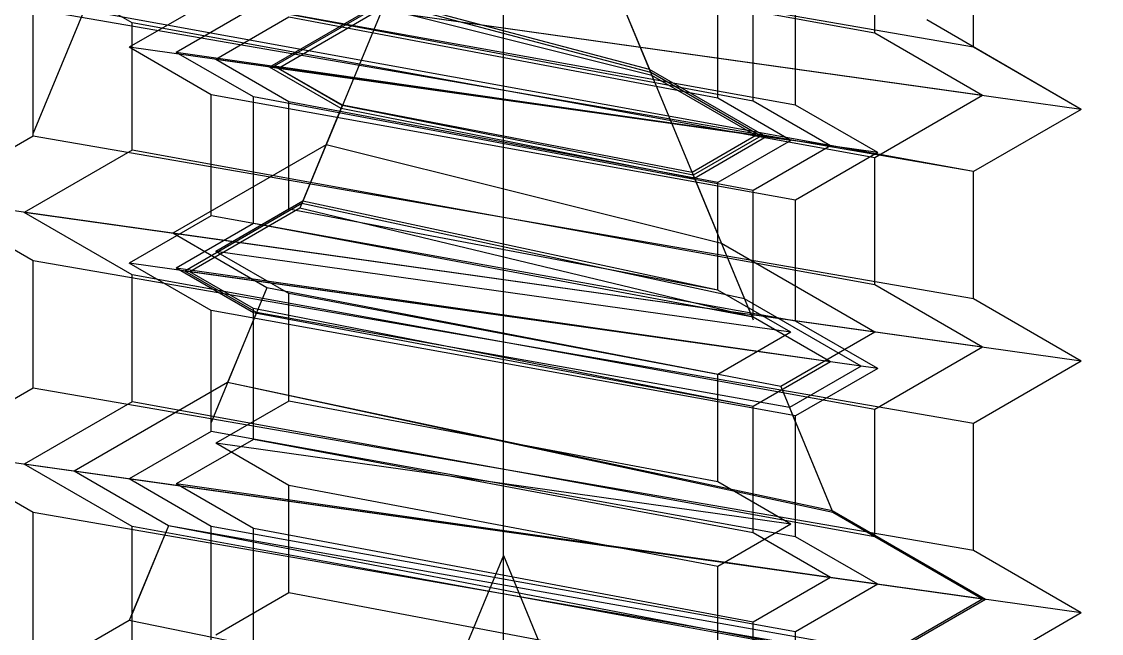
# Model space of a CAD drawing. Extents: x 198753 to 882193, y -399300 to 132460.
# Drawn here: x 346098.16 to 346116.19, y -186936.79 to -186926.58 of the extents above; entities that cross this region are included whole.
import ezdxf

# ---------------------------------------------------------------- set-up
doc = ezdxf.new("R2010")
doc.units = 0
doc.header["$LTSCALE"] = 1000
doc.header["$MEASUREMENT"] = 0
doc.linetypes.add('CENTER', pattern=[50.8, 31.75, -6.35, 6.35, -6.35])
doc.linetypes.add('DASH', pattern=[0.35, 0.25, -0.1])
for name, color, linetype in [('A-SUR_保温', 222, 'Continuous'), ('D_铝板', 181, 'Continuous'), ('PJ', 4, 'Continuous'), ('ZX', 14, 'CENTER')]:
    doc.layers.add(name, color=color, linetype=linetype)

# ---------------------------------------------------------------- blocks, each defined once
blk = doc.blocks.new('盘头ST4.8×25')
at = {"layer": 'PJ'}
for q in [(22.6418, 0.9768), (23.1317, -0.7739)]:
    blk.add_line((25, 0), q, dxfattribs=at)
at = {"layer": 'ZX', "ltscale": 0.25}
blk.add_line((-4.9137, 0), (25.4371, 0), dxfattribs=at)
blk = doc.blocks.new('盘头ST4.8×32')
at = {"layer": 'PJ'}
for p, q in [((25.2627, 2.4), (24.9105, 1.79)), ((25.2627, 2.4), (25.9373, -2.4)), ((25.2627, 2.4), (25.6149, 1.79)), ((26.8627, 2.4), (26.5105, 1.79)), ((26.8627, 2.4), (27.5373, -2.4)), ((26.8627, 2.4), (27.2149, 1.79)), ((28.5037, 2.1085), (28.196, 1.5757)), ((28.5037, 2.1085), (29.0637, -1.8765)), ((28.5037, 2.1085), (29.0047, 1.2407)), ((24.0149, 1.79), (24.6895, -1.79)), ((24.0149, 1.79), (24.9105, 1.79)), ((24.9105, 1.79), (25.5851, -1.79)), ((25.6149, 1.79), (26.2895, -1.79)), ((25.6149, 1.79), (26.5105, 1.79)), ((26.5105, 1.79), (27.1851, -1.79)), ((27.2149, 1.79), (27.9558, -1.6752)), ((27.2149, 1.79), (27.6786, 1.79)), ((28.196, 1.5757), (27.6786, 1.79)), ((28.196, 1.5757), (28.7561, -1.3437)), ((29.0047, 1.2407), (29.5647, -1.0087)), ((29.8949, 0.8719), (29.0047, 1.2407)), ((29.5647, -1.0087), (29.0637, -1.8765)), ((28.7561, -1.3437), (27.9558, -1.6752)), ((28.7561, -1.3437), (29.0637, -1.8765)), ((27.9558, -1.6752), (27.5373, -2.4)), ((24.6895, -1.79), (24.3373, -2.4)), ((24.6895, -1.79), (25.5851, -1.79)), ((25.5851, -1.79), (25.9373, -2.4)), ((26.2895, -1.79), (25.9373, -2.4)), ((26.2895, -1.79), (27.1851, -1.79)), ((27.1851, -1.79), (27.5373, -2.4))]:
    blk.add_line(p, q, dxfattribs=at)
at = {"layer": 'ZX', "ltscale": 0.25}
blk.add_line((-4.9137, 0), (32.4371, 0), dxfattribs=at)
blk = doc.blocks.new('盘头ST4.8×38')
at = {"layer": 'PJ'}
for p, q in [((25.2627, 2.4), (24.9105, 1.79)), ((25.2627, 2.4), (25.9373, -2.4)), ((25.2627, 2.4), (25.6149, 1.79)), ((26.8627, 2.4), (26.5105, 1.79)), ((26.8627, 2.4), (27.5373, -2.4)), ((26.8627, 2.4), (27.2149, 1.79)), ((28.4627, 2.4), (28.1105, 1.79)), ((28.4627, 2.4), (29.1373, -2.4)), ((28.4627, 2.4), (28.8149, 1.79)), ((24.0149, 1.79), (24.6895, -1.79)), ((24.0149, 1.79), (24.9105, 1.79)), ((24.9105, 1.79), (25.5851, -1.79)), ((25.6149, 1.79), (26.2895, -1.79)), ((25.6149, 1.79), (26.5105, 1.79)), ((26.5105, 1.79), (27.1851, -1.79)), ((27.2149, 1.79), (27.8895, -1.79)), ((27.2149, 1.79), (28.1105, 1.79)), ((28.1105, 1.79), (28.7851, -1.79)), ((28.8149, 1.79), (29.4895, -1.79)), ((28.8149, 1.79), (29.7105, 1.79)), ((24.6895, -1.79), (24.3373, -2.4)), ((24.6895, -1.79), (25.5851, -1.79)), ((25.5851, -1.79), (25.9373, -2.4)), ((26.2895, -1.79), (25.9373, -2.4)), ((26.2895, -1.79), (27.1851, -1.79)), ((27.1851, -1.79), (27.5373, -2.4)), ((27.8895, -1.79), (27.5373, -2.4)), ((27.8895, -1.79), (28.7851, -1.79)), ((28.7851, -1.79), (29.1373, -2.4)), ((29.4895, -1.79), (29.1373, -2.4))]:
    blk.add_line(p, q, dxfattribs=at)
at = {"layer": 'ZX', "ltscale": 0.25}
blk.add_line((-4.9137, 0), (38.4371, 0), dxfattribs=at)
blk = doc.blocks.new('盘头ST5.5×25')
at = {"layer": 'PJ'}
for q in [(21.8154, 1.3191), (22.4095, -1.073)]:
    blk.add_line((25, 0), q, dxfattribs=at)
at = {"layer": 'ZX', "ltscale": 0.25}
blk.add_line((-5.7009, 0), (26.0046, 0), dxfattribs=at)
blk = doc.blocks.new('盘头ST5.5×32')
at = {"layer": 'PJ'}
for p, q in [((24.8163, 2.73), (24.4439, 2.085)), ((24.8163, 2.73), (25.5973, -2.73)), ((24.8163, 2.73), (25.1887, 2.085)), ((26.6163, 2.73), (26.2439, 2.085)), ((26.6163, 2.73), (27.3678, -2.6169)), ((26.6163, 2.73), (26.9887, 2.085)), ((23.3887, 2.085), (24.4439, 2.085)), ((24.4439, 2.085), (25.2249, -2.085)), ((25.1887, 2.085), (25.9697, -2.085)), ((25.1887, 2.085), (26.2439, 2.085)), ((26.2439, 2.085), (27.0607, -2.085)), ((28.1727, 1.5853), (26.9664, 2.085)), ((26.9887, 2.085), (27.8975, -1.6993)), ((28.498, 2.1487), (28.1727, 1.5853)), ((28.498, 2.1487), (29.0824, -1.9123)), ((28.498, 2.1487), (29.0278, 1.2311)), ((28.1727, 1.5853), (28.7545, -1.3443)), ((29.0278, 1.2311), (29.6164, -0.9873)), ((32, 0), (29.0278, 1.2311)), ((29.6164, -0.9873), (29.0824, -1.9123)), ((28.7545, -1.3443), (27.8975, -1.6993)), ((28.7545, -1.3443), (29.0824, -1.9123)), ((27.8975, -1.6993), (27.3678, -2.6169)), ((24.1697, -2.085), (25.2249, -2.085)), ((25.2249, -2.085), (25.5973, -2.73)), ((25.9697, -2.085), (25.5973, -2.73)), ((25.9697, -2.085), (27.0607, -2.085)), ((27.0607, -2.085), (27.3678, -2.6169))]:
    blk.add_line(p, q, dxfattribs=at)
at = {"layer": 'ZX', "ltscale": 0.25}
blk.add_line((-5.7009, 0), (33.0046, 0), dxfattribs=at)
blk = doc.blocks.new('盘头ST5.5×38')
at = {"layer": 'PJ'}
for p, q in [((24.8163, 2.73), (24.4439, 2.085)), ((24.8163, 2.73), (25.5973, -2.73)), ((24.8163, 2.73), (25.1887, 2.085)), ((26.6163, 2.73), (26.2439, 2.085)), ((26.6163, 2.73), (27.3973, -2.73)), ((26.6163, 2.73), (26.9887, 2.085)), ((28.4163, 2.73), (28.0439, 2.085)), ((28.4163, 2.73), (29.1973, -2.73)), ((28.4163, 2.73), (28.7887, 2.085)), ((23.3887, 2.085), (24.4439, 2.085)), ((24.4439, 2.085), (25.2249, -2.085)), ((25.1887, 2.085), (25.9697, -2.085)), ((25.1887, 2.085), (26.2439, 2.085)), ((26.2439, 2.085), (27.0249, -2.085)), ((26.9887, 2.085), (27.7697, -2.085)), ((26.9887, 2.085), (28.0439, 2.085)), ((28.0439, 2.085), (28.8249, -2.085)), ((28.7887, 2.085), (29.5697, -2.085)), ((28.7887, 2.085), (29.8439, 2.085)), ((24.1697, -2.085), (25.2249, -2.085)), ((25.2249, -2.085), (25.5973, -2.73)), ((25.9697, -2.085), (25.5973, -2.73)), ((25.9697, -2.085), (27.0249, -2.085)), ((27.0249, -2.085), (27.3973, -2.73)), ((27.7697, -2.085), (27.3973, -2.73)), ((27.7697, -2.085), (28.8249, -2.085)), ((28.8249, -2.085), (29.1973, -2.73)), ((29.5697, -2.085), (29.1973, -2.73))]:
    blk.add_line(p, q, dxfattribs=at)
at = {"layer": 'ZX', "ltscale": 0.25}
blk.add_line((-5.7009, 0), (39.0046, 0), dxfattribs=at)
blk = doc.blocks.new('盘头ST6.3×25')
at = {"layer": 'PJ'}
for q in [(21.8418, 1.3082), (22.4481, -1.057)]:
    blk.add_line((25, 0), q, dxfattribs=at)
at = {"layer": 'ZX', "ltscale": 0.25}
blk.add_line((-4.6, 0), (26.3529, 0), dxfattribs=at)
blk = doc.blocks.new('盘头ST6.3×32')
at = {"layer": 'PJ'}
for p, q in [((24.7608, 3.125), (24.3653, 2.44)), ((24.7608, 3.125), (25.6392, -3.125)), ((24.7608, 3.125), (25.1563, 2.44)), ((26.5803, 2.9864), (26.2348, 2.388)), ((26.5803, 2.9864), (27.3735, -2.6578)), ((26.5803, 2.9864), (27.1429, 2.0119)), ((23.3563, 2.44), (24.3653, 2.44)), ((24.3653, 2.44), (25.2437, -2.44)), ((25.1563, 2.44), (26.0347, -2.44)), ((25.1563, 2.44), (26.1093, 2.44)), ((26.2348, 2.388), (26.1093, 2.44)), ((26.2348, 2.388), (27.0281, -2.0594)), ((28.4916, 2.1947), (28.1461, 1.5963)), ((28.4916, 2.1947), (29.0745, -1.9532)), ((28.4916, 2.1947), (29.0542, 1.2202)), ((27.1429, 2.0119), (27.9361, -1.6833)), ((28.1461, 1.5963), (27.1429, 2.0119)), ((28.1461, 1.5963), (28.7291, -1.3549)), ((32, 0), (29.0542, 1.2202)), ((29.0542, 1.2202), (29.6371, -0.9787)), ((29.6371, -0.9787), (29.0745, -1.9532)), ((28.7291, -1.3549), (27.9361, -1.6833)), ((28.7291, -1.3549), (29.0745, -1.9532)), ((27.9361, -1.6833), (27.3735, -2.6578)), ((27.0281, -2.0594), (26.1093, -2.44)), ((27.0281, -2.0594), (27.3735, -2.6578)), ((24.2347, -2.44), (25.2437, -2.44)), ((25.2437, -2.44), (25.6392, -3.125)), ((26.0347, -2.44), (25.6392, -3.125)), ((26.0347, -2.44), (26.1093, -2.44))]:
    blk.add_line(p, q, dxfattribs=at)
at = {"layer": 'ZX', "ltscale": 0.25}
blk.add_line((-4.6, 0), (33.3529, 0), dxfattribs=at)
blk = doc.blocks.new('盘头ST6.3×38')
at = {"layer": 'PJ'}
for p, q in [((24.7608, 3.125), (24.3653, 2.44)), ((24.7608, 3.125), (25.6392, -3.125)), ((24.7608, 3.125), (25.1563, 2.44)), ((26.5608, 3.125), (26.1653, 2.44)), ((26.5608, 3.125), (27.4392, -3.125)), ((26.5608, 3.125), (26.9563, 2.44)), ((28.3608, 3.125), (27.9653, 2.44)), ((28.3608, 3.125), (28.7563, 2.44)), ((28.3608, 3.125), (29.2392, -3.125)), ((23.3563, 2.44), (24.3653, 2.44)), ((24.3653, 2.44), (25.2437, -2.44)), ((25.1563, 2.44), (26.0347, -2.44)), ((25.1563, 2.44), (26.1653, 2.44)), ((26.1653, 2.44), (27.0437, -2.44)), ((26.9563, 2.44), (27.8347, -2.44)), ((26.9563, 2.44), (27.9653, 2.44)), ((27.9653, 2.44), (28.8437, -2.44)), ((28.7563, 2.44), (29.6347, -2.44)), ((28.7563, 2.44), (29.7653, 2.44)), ((24.2347, -2.44), (25.2437, -2.44)), ((25.2437, -2.44), (25.6392, -3.125)), ((26.0347, -2.44), (25.6392, -3.125)), ((26.0347, -2.44), (27.0437, -2.44)), ((27.0437, -2.44), (27.4392, -3.125)), ((27.8347, -2.44), (27.4392, -3.125)), ((27.8347, -2.44), (28.8437, -2.44)), ((28.8437, -2.44), (29.2392, -3.125)), ((29.6347, -2.44), (29.2392, -3.125))]:
    blk.add_line(p, q, dxfattribs=at)
at = {"layer": 'ZX', "ltscale": 0.25}
blk.add_line((-4.6, 0), (39.3529, 0), dxfattribs=at)
blk = doc.blocks.new('盘头ST8×25')
at = {"layer": 'PJ'}
for q in [(21.3466, 1.5133), (22.0886, -1.2059)]:
    blk.add_line((25, 0), q, dxfattribs=at)
at = {"layer": 'ZX', "ltscale": 0.25}
blk.add_line((-6, 0), (26.7959, 0), dxfattribs=at)
blk = doc.blocks.new('盘头ST8×32')
at = {"layer": 'PJ'}
for p, q in [((24.6378, 4), (24.1182, 3.1)), ((24.6378, 4), (25.7035, -3.5823)), ((24.6378, 4), (25.3591, 2.7508)), ((24.1182, 3.1), (25.2496, -2.7961)), ((26.8641, 3.1015), (26.4102, 2.3154)), ((26.8641, 3.1015), (27.6879, -2.7603)), ((26.8641, 3.1015), (27.6033, 1.8212)), ((25.3591, 2.7508), (26.4427, -2.3019)), ((26.4102, 2.3154), (25.3591, 2.7508)), ((26.4102, 2.3154), (27.234, -1.9741)), ((32, 0), (27.6033, 1.8212)), ((27.6033, 1.8212), (28.4271, -1.4799)), ((32, 0), (28.4271, -1.4799)), ((28.4271, -1.4799), (27.6879, -2.7603)), ((27.234, -1.9741), (26.4427, -2.3019)), ((27.234, -1.9741), (27.6879, -2.7603)), ((26.4427, -2.3019), (25.7035, -3.5823)), ((25.2496, -2.7961), (24.5159, -3.1)), ((25.2496, -2.7961), (25.7035, -3.5823)), ((24.1818, -3.1), (24.5159, -3.1))]:
    blk.add_line(p, q, dxfattribs=at)
at = {"layer": 'ZX', "ltscale": 0.25}
blk.add_line((-6, 0), (33.7959, 0), dxfattribs=at)
blk = doc.blocks.new('盘头ST8×38')
at = {"layer": 'PJ'}
for p, q in [((24.6378, 4), (24.1182, 3.1)), ((24.6378, 4), (25.7622, -4)), ((24.6378, 4), (25.1575, 3.1)), ((26.7378, 4), (26.2182, 3.1)), ((26.7378, 4), (27.2575, 3.1)), ((26.7378, 4), (27.8622, -4)), ((28.8378, 4), (28.3182, 3.1)), ((28.8378, 4), (29.9622, -4)), ((28.8378, 4), (29.3575, 3.1)), ((24.1182, 3.1), (25.2425, -3.1)), ((25.1575, 3.1), (26.2818, -3.1)), ((25.1575, 3.1), (26.2182, 3.1)), ((26.2182, 3.1), (27.3425, -3.1)), ((27.2575, 3.1), (28.3818, -3.1)), ((27.2575, 3.1), (28.3182, 3.1)), ((28.3182, 3.1), (29.4425, -3.1)), ((29.3575, 3.1), (30.4818, -3.1)), ((29.3575, 3.1), (30.4949, 3.1)), ((24.1818, -3.1), (25.2425, -3.1)), ((25.2425, -3.1), (25.7622, -4)), ((26.2818, -3.1), (25.7622, -4)), ((26.2818, -3.1), (27.3425, -3.1)), ((27.3425, -3.1), (27.8622, -4)), ((28.3818, -3.1), (27.8622, -4)), ((28.3818, -3.1), (29.4425, -3.1)), ((29.4425, -3.1), (29.9622, -4))]:
    blk.add_line(p, q, dxfattribs=at)
at = {"layer": 'ZX', "ltscale": 0.25}
blk.add_line((-6, 0), (39.7959, 0), dxfattribs=at)
blk = doc.blocks.new('盘头ST8×45')
at = {"layer": 'PJ'}
for p, q in [((24.6378, 4), (24.1182, 3.1)), ((24.6378, 4), (25.7622, -4)), ((24.6378, 4), (25.1575, 3.1)), ((26.7378, 4), (26.2182, 3.1)), ((26.7378, 4), (27.8622, -4)), ((26.7378, 4), (27.2575, 3.1)), ((28.8378, 4), (28.3182, 3.1)), ((28.8378, 4), (29.9622, -4)), ((28.8378, 4), (29.3575, 3.1)), ((24.1182, 3.1), (25.2425, -3.1)), ((25.1575, 3.1), (26.2818, -3.1)), ((25.1575, 3.1), (26.2182, 3.1)), ((26.2182, 3.1), (27.3425, -3.1)), ((27.2575, 3.1), (28.3818, -3.1)), ((27.2575, 3.1), (28.3182, 3.1)), ((28.3182, 3.1), (29.4425, -3.1)), ((29.3575, 3.1), (30.4818, -3.1)), ((29.3575, 3.1), (30.4182, 3.1)), ((24.1818, -3.1), (25.2425, -3.1)), ((25.2425, -3.1), (25.7622, -4)), ((26.2818, -3.1), (25.7622, -4)), ((26.2818, -3.1), (27.3425, -3.1)), ((27.3425, -3.1), (27.8622, -4)), ((28.3818, -3.1), (27.8622, -4)), ((28.3818, -3.1), (29.4425, -3.1)), ((29.4425, -3.1), (29.9622, -4))]:
    blk.add_line(p, q, dxfattribs=at)
at = {"layer": 'ZX', "ltscale": 0.25}
blk.add_line((-6, 0), (46.7959, 0), dxfattribs=at)
blk = doc.blocks.new('盘头ST8×50')
at = {"layer": 'PJ'}
for p, q in [((24.6378, 4), (24.1182, 3.1)), ((24.6378, 4), (25.7622, -4)), ((24.6378, 4), (25.1575, 3.1)), ((26.7378, 4), (26.2182, 3.1)), ((26.7378, 4), (27.2575, 3.1)), ((26.7378, 4), (27.8622, -4)), ((28.8378, 4), (28.3182, 3.1)), ((28.8378, 4), (29.9622, -4)), ((28.8378, 4), (29.3575, 3.1)), ((24.1182, 3.1), (25.2425, -3.1)), ((25.1575, 3.1), (26.2818, -3.1)), ((25.1575, 3.1), (26.2182, 3.1)), ((26.2182, 3.1), (27.3425, -3.1)), ((27.2575, 3.1), (28.3818, -3.1)), ((27.2575, 3.1), (28.3182, 3.1)), ((28.3182, 3.1), (29.4425, -3.1)), ((29.3575, 3.1), (30.4818, -3.1)), ((29.3575, 3.1), (30.4182, 3.1)), ((24.1818, -3.1), (25.2425, -3.1)), ((25.2425, -3.1), (25.7622, -4)), ((26.2818, -3.1), (25.7622, -4)), ((26.2818, -3.1), (27.3425, -3.1)), ((27.3425, -3.1), (27.8622, -4)), ((28.3818, -3.1), (27.8622, -4)), ((28.3818, -3.1), (29.4425, -3.1)), ((29.4425, -3.1), (29.9622, -4))]:
    blk.add_line(p, q, dxfattribs=at)
at = {"layer": 'ZX', "ltscale": 0.25}
blk.add_line((-6, 0), (51.7959, 0), dxfattribs=at)
blk = doc.blocks.new('盘头ST9.5×22')
at = {"layer": 'ZX', "ltscale": 0.25}
blk.add_line((-7.5, 0), (24.6327, 0), dxfattribs=at)
blk = doc.blocks.new('盘头ST9.5×25')
at = {"layer": 'PJ'}
for q in [(21.3466, 1.5133), (22.0886, -1.2059)]:
    blk.add_line((25, 0), q, dxfattribs=at)
at = {"layer": 'ZX', "ltscale": 0.25}
blk.add_line((-7.5, 0), (26.4921, 0), dxfattribs=at)
blk = doc.blocks.new('盘头ST9.5×32')
at = {"layer": 'PJ'}
for p, q in [((24.6343, 4.0251), (24.1804, 3.239)), ((24.6343, 4.0251), (25.7035, -3.5823)), ((24.6343, 4.0251), (25.3735, 2.7448)), ((23.0727, 3.6978), (24.4582, -3.1239)), ((24.1804, 3.239), (25.2496, -2.7961)), ((26.8641, 3.1015), (26.4102, 2.3154)), ((26.8641, 3.1015), (27.6879, -2.7603)), ((26.8641, 3.1015), (27.6033, 1.8212)), ((25.3735, 2.7448), (26.4427, -2.3019)), ((26.4102, 2.3154), (25.3735, 2.7448)), ((26.4102, 2.3154), (27.234, -1.9741)), ((32, 0), (27.6033, 1.8212)), ((27.6033, 1.8212), (28.4271, -1.4799)), ((32, 0), (28.4271, -1.4799)), ((28.4271, -1.4799), (27.6879, -2.7603)), ((27.234, -1.9741), (26.4427, -2.3019)), ((27.234, -1.9741), (27.6879, -2.7603)), ((26.4427, -2.3019), (25.7035, -3.5823)), ((25.2496, -2.7961), (24.4582, -3.1239)), ((25.2496, -2.7961), (25.7035, -3.5823)), ((24.4582, -3.1239), (23.719, -4.4043))]:
    blk.add_line(p, q, dxfattribs=at)
at = {"layer": 'ZX', "ltscale": 0.25}
blk.add_line((-7.5, 0), (33.4921, 0), dxfattribs=at)
blk = doc.blocks.new('盘头ST9.5×38')
at = {"layer": 'PJ'}
for p, q in [((24.5219, 4.825), (24.0023, 3.925)), ((24.5219, 4.825), (25.0415, 3.925)), ((24.5219, 4.825), (25.8781, -4.825)), ((26.6219, 4.825), (26.1023, 3.925)), ((26.6219, 4.825), (27.1415, 3.925)), ((26.6219, 4.825), (27.9781, -4.825)), ((28.7219, 4.825), (28.2023, 3.925)), ((28.7219, 4.825), (30.0025, -4.2868)), ((28.7219, 4.825), (29.467, 3.5345)), ((24.0023, 3.925), (25.3585, -3.925)), ((25.0415, 3.925), (26.1023, 3.925)), ((25.0415, 3.925), (26.3977, -3.925)), ((26.1023, 3.925), (27.4585, -3.925)), ((27.1415, 3.925), (28.2023, 3.925)), ((27.1415, 3.925), (28.4977, -3.925)), ((28.2023, 3.925), (29.5486, -3.5007)), ((29.5486, -3.5007), (28.5242, -3.925)), ((24.2977, -3.925), (25.3585, -3.925)), ((25.3585, -3.925), (25.8781, -4.825)), ((26.3977, -3.925), (25.8781, -4.825)), ((26.3977, -3.925), (27.4585, -3.925)), ((27.4585, -3.925), (27.9781, -4.825)), ((28.4977, -3.925), (27.9781, -4.825)), ((28.4977, -3.925), (28.5242, -3.925))]:
    blk.add_line(p, q, dxfattribs=at)
at = {"layer": 'ZX', "ltscale": 0.25}
blk.add_line((-7.5, 0), (39.4921, 0), dxfattribs=at)
blk = doc.blocks.new('盘头ST9.5×45')
at = {"layer": 'PJ'}
for p, q in [((24.5219, 4.825), (24.0023, 3.925)), ((24.5219, 4.825), (25.8781, -4.825)), ((24.5219, 4.825), (25.0415, 3.925)), ((26.6219, 4.825), (26.1023, 3.925)), ((26.6219, 4.825), (27.1415, 3.925)), ((26.6219, 4.825), (27.9781, -4.825)), ((28.7219, 4.825), (28.2023, 3.925)), ((28.7219, 4.825), (29.2415, 3.925)), ((28.7219, 4.825), (30.0781, -4.825)), ((24.0023, 3.925), (25.3585, -3.925)), ((25.0415, 3.925), (26.1023, 3.925)), ((25.0415, 3.925), (26.3977, -3.925)), ((26.1023, 3.925), (27.4585, -3.925)), ((27.1415, 3.925), (28.2023, 3.925)), ((27.1415, 3.925), (28.4977, -3.925)), ((28.2023, 3.925), (29.5585, -3.925)), ((29.2415, 3.925), (30.3023, 3.925)), ((29.2415, 3.925), (30.5977, -3.925)), ((24.2977, -3.925), (25.3585, -3.925)), ((25.3585, -3.925), (25.8781, -4.825)), ((26.3977, -3.925), (25.8781, -4.825)), ((26.3977, -3.925), (27.4585, -3.925)), ((27.4585, -3.925), (27.9781, -4.825)), ((28.4977, -3.925), (27.9781, -4.825)), ((28.4977, -3.925), (29.5585, -3.925))]:
    blk.add_line(p, q, dxfattribs=at)
at = {"layer": 'ZX', "ltscale": 0.25}
blk.add_line((-7.5, 0), (46.4921, 0), dxfattribs=at)
blk = doc.blocks.new('盘头ST9.5×50')
at = {"layer": 'PJ'}
for p, q in [((24.5219, 4.825), (24.0023, 3.925)), ((24.5219, 4.825), (25.0415, 3.925)), ((24.5219, 4.825), (25.8781, -4.825)), ((26.6219, 4.825), (26.1023, 3.925)), ((26.6219, 4.825), (27.9781, -4.825)), ((26.6219, 4.825), (27.1415, 3.925)), ((28.7219, 4.825), (28.2023, 3.925)), ((28.7219, 4.825), (30.0781, -4.825)), ((28.7219, 4.825), (29.2415, 3.925)), ((24.0023, 3.925), (25.3585, -3.925)), ((25.0415, 3.925), (26.3977, -3.925)), ((25.0415, 3.925), (26.1023, 3.925)), ((26.1023, 3.925), (27.4585, -3.925)), ((27.1415, 3.925), (28.4977, -3.925)), ((27.1415, 3.925), (28.2023, 3.925)), ((28.2023, 3.925), (29.5585, -3.925)), ((29.2415, 3.925), (30.5977, -3.925)), ((29.2415, 3.925), (30.3023, 3.925)), ((24.2977, -3.925), (25.3585, -3.925)), ((25.3585, -3.925), (25.8781, -4.825)), ((26.3977, -3.925), (25.8781, -4.825)), ((26.3977, -3.925), (27.4585, -3.925)), ((27.4585, -3.925), (27.9781, -4.825)), ((28.4977, -3.925), (27.9781, -4.825)), ((28.4977, -3.925), (29.5585, -3.925))]:
    blk.add_line(p, q, dxfattribs=at)
at = {"layer": 'ZX', "ltscale": 0.25}
blk.add_line((-7.5, 0), (51.4921, 0), dxfattribs=at)
blk = doc.blocks.new('盘头ST3.5×25')
at = {"layer": 'PJ'}
for q in [(23.5947, 0.5821), (23.9175, -0.4484)]:
    blk.add_line((25, 0), q, dxfattribs=at)
at = {"layer": 'ZX', "ltscale": 0.25}
blk.add_line((-3.4906, 0), (25.6819, 0), dxfattribs=at)
blk = doc.blocks.new('盘头ST4.2×25')
at = {"layer": 'PJ'}
for q in [(22.6088, 0.9905), (23.0835, -0.7938)]:
    blk.add_line((25, 0), q, dxfattribs=at)
at = {"layer": 'ZX', "ltscale": 0.25}
blk.add_line((-4.0543, 0), (26.0422, 0), dxfattribs=at)
blk = doc.blocks.new('halksjdhasjkld')
at = {"layer": 'A-SUR_保温', "linetype": 'DASH'}
blk.add_circle((62911.279, 20593.383), 1200, dxfattribs=at)
at = {"extrusion": (0, 0, -1), "xscale": 2, "yscale": 2, "zscale": -2, "rotation": 90}
for name in ['盘头ST8×50', '盘头ST9.5×50', '盘头ST8×45', '盘头ST9.5×45', '盘头ST8×38', '盘头ST9.5×38', '盘头ST6.3×38', '盘头ST5.5×38', '盘头ST4.8×38', '盘头ST8×32', '盘头ST9.5×32', '盘头ST6.3×32', '盘头ST5.5×32', '盘头ST4.8×32', '盘头ST8×25', '盘头ST9.5×25', '盘头ST6.3×25', '盘头ST5.5×25', '盘头ST4.2×25', '盘头ST3.5×25', '盘头ST4.8×25', '盘头ST9.5×22']:
    blk.add_blockref(name, (-62187.64, 20838.949), dxfattribs=at)

msp = doc.modelspace()

# ---------------------------------------------------------------- block references
at = {"layer": 'D_铝板'}
msp.add_blockref('halksjdhasjkld', (283918.56, -207824.439), dxfattribs=at)

doc.saveas('drawing.dxf')
